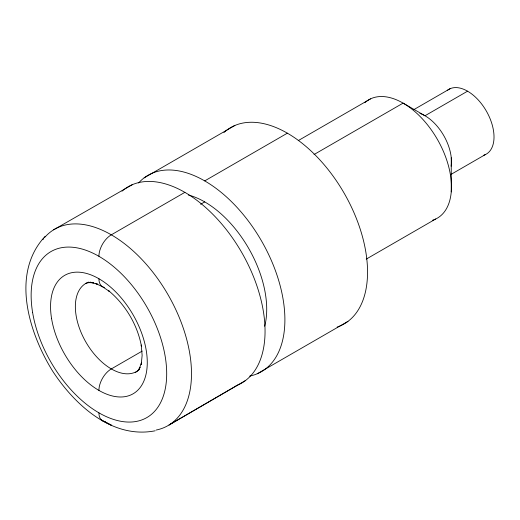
<?xml version="1.0" encoding="UTF-8"?>
<svg xmlns="http://www.w3.org/2000/svg" width="520" height="520" viewBox="0 0 520 520"><rect width="100%" height="100%" fill="white"/><g stroke="black" fill="none" stroke-linecap="round" stroke-linejoin="round"><path stroke-width="0.78" d="M451.243 191.9L451.256 157.781M45.156 236.294C10.29 273.605 28.964 332.846 52.514 370.923C74.367 404.488 111.924 439.381 155.246 430.775M137.755 370.688L139.503 368.713L138.216 370.325L140.082 367.334L138.977 369.726L141.59 362.258L141.213 364.591L142.136 355.322L141.213 345L141.505 346.482C137.469 324.688 125.392 304.499 108.297 290.433L109.505 291.486L102.544 286.761L95.589 283.452L97.734 284.278L91.26 282.568L93.795 282.802L87.913 282.614L90.591 282.185L85.391 283.452M135.233 372.678L139.263 369.59M237.386 385.216L169.033 424.99L245.472 380.549M144.125 177.873L234.871 125.476M184.88 192.355L111.312 234.826A17.537 10.12 -60 0 0 98.917 256.302M204.718 180.901L287.372 133.178M298.279 140.589L370.519 98.878M200.609 204.269L204.718 201.897M314.022 154.537L403.098 103.116L424.996 115.759L467.565 91.182M413.738 109.688L450.028 88.738M142.214 351.084L111.312 368.927A17.537 10.12 -60 0 0 98.917 390.403M450.912 174.46L485.108 154.713M366.236 259.11L435.669 219.018M257.225 373.763L347.971 321.373M53.593 229.827L132.373 184.652M104.026 421.46L111.319 425.178L101.283 419.881M364.819 102.726A68.386 39.481 60 0 1 437.288 139.21A68.386 39.481 60 0 1 432.647 220.207M223.912 132.542A113.386 65.468 60 0 1 343.72 192.433A113.386 65.468 60 0 1 337.142 327.08M138.385 370.363A50.85 29.361 60 0 1 85.43 341.282A50.85 29.361 60 0 1 88.653 282.087M188.305 194.981A87.672 50.616 60 0 1 248.287 247.708A87.672 50.616 60 0 1 264.693 326.216M122.018 191.172A113.386 65.468 60 0 1 240.877 251.011A113.386 65.468 60 0 1 236.165 385.71M44.675 237.452A113.386 65.468 60 0 1 167.863 294.418A113.386 65.468 60 0 1 156.247 430.027M42.874 239.668A113.386 65.468 60 0 1 43.758 238.537M105.112 421.649A17.537 10.12 -60 0 1 98.917 412.834M104.423 287.456A17.537 10.12 -60 0 1 98.917 278.733M138.548 182.994A113.386 65.468 60 0 1 261.56 241.007A113.386 65.468 60 0 1 249.652 376.103M419.881 113.38A37.407 21.599 60 0 1 451.12 166.198M447.239 90.454A37.407 21.599 60 0 1 486.61 111.52A37.407 21.599 60 0 1 483.73 155.233M32.585 312.358A95.856 55.341 60 0 0 144.144 418.971A95.856 55.341 60 0 0 120.016 272.376A95.856 55.341 60 0 0 32.585 312.358M51.591 318.721A68.386 39.481 60 0 0 131.183 394.784A68.386 39.481 60 0 0 113.971 290.199A68.386 39.481 60 0 0 51.591 318.721"/></g></svg>
